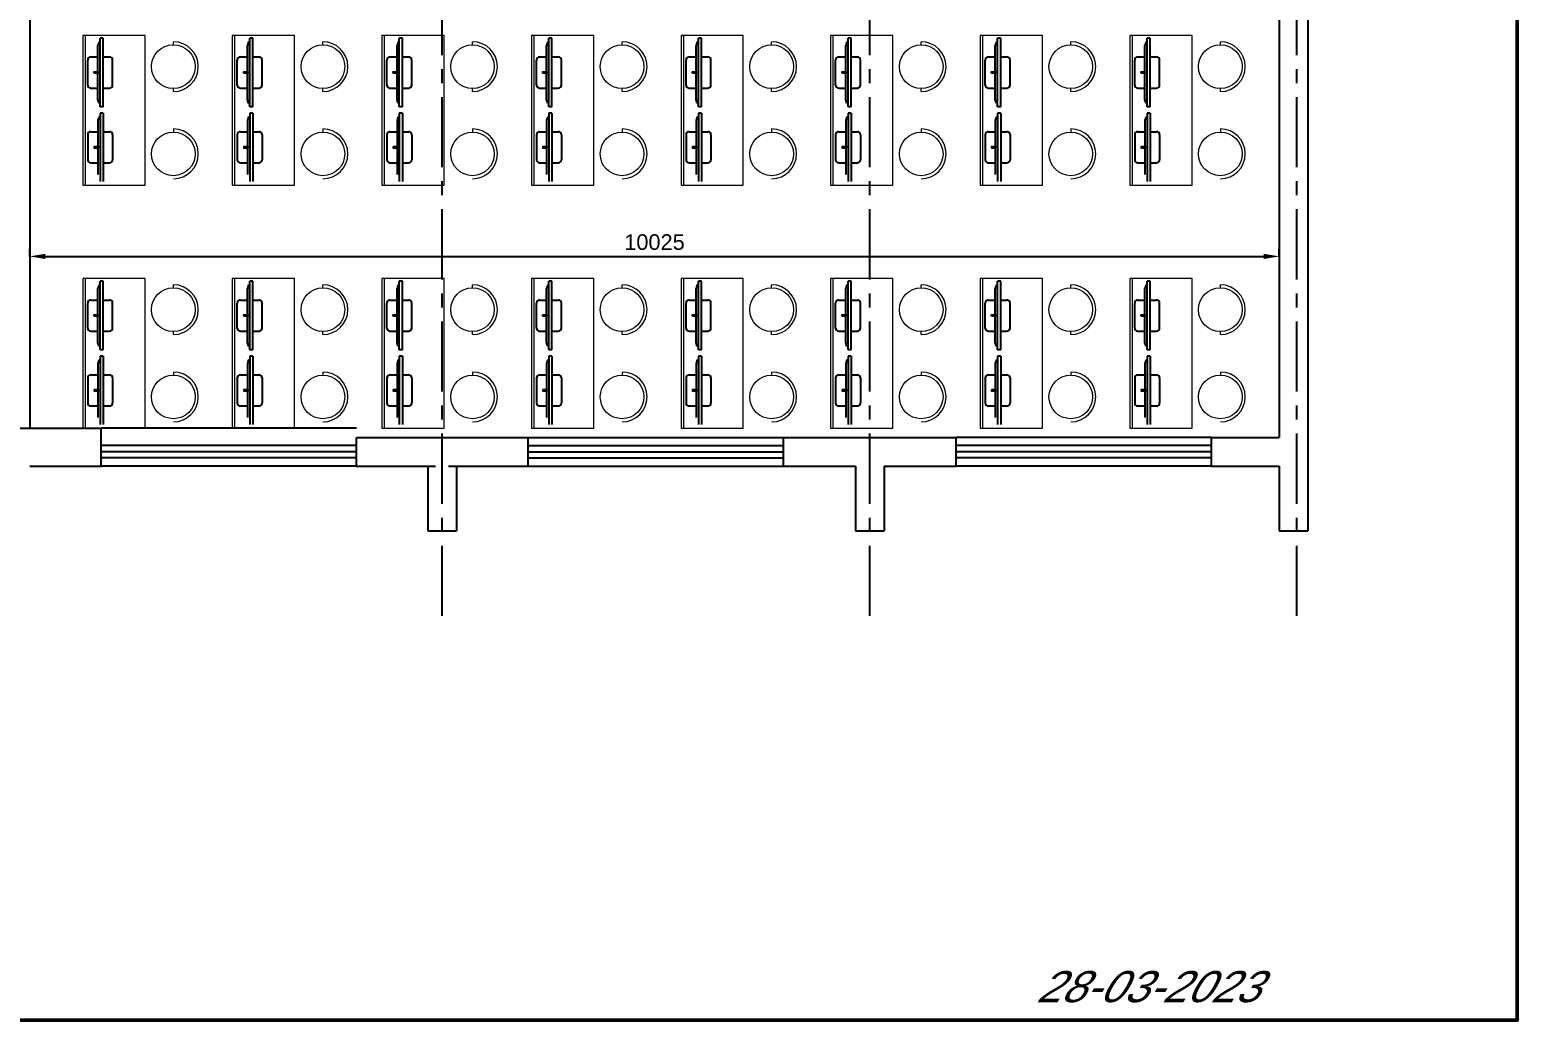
# Model space of a CAD drawing. Extents: x 348043 to 758301, y 133827 to 256568.
# Drawn here: x 443325 to 455259, y 159323 to 167271 of the extents above; entities that cross this region are included whole.
import ezdxf

# ---------------------------------------------------------------- set-up
doc = ezdxf.new("R2010")
doc.units = 0
doc.header["$LTSCALE"] = 900
doc.header["$MEASUREMENT"] = 0
doc.header["$PDMODE"] = 34
doc.linetypes.add('CENTER', pattern=[2, 1.25, -0.25, 0.25, -0.25])
doc.layers.get('DEFPOINTS').update_dxf_attribs({"color": 3, "linetype": 'CONTINUOUS'})
for name, color, linetype in [('2', 7, 'CONTINUOUS'), ('door', 163, 'CONTINUOUS'), ('TEXT', 2, 'CONTINUOUS')]:
    doc.layers.add(name, color=color, linetype=linetype)
doc.styles.add('ROMANS', font='arial.ttf')
doc.dimstyles.new('MSADIM', dxfattribs={"dimscale": 50, "dimtxt": 2.5, "dimasz": 2.5, "dimexe": 1.2, "dimexo": 1, "dimgap": 1, "dimtad": 1, "dimdec": 0, "dimzin": 1, "dimdsep": 46, "dimtxsty": 'ROMANS', "dimcen": 0, "dimclrd": 3, "dimclrt": 6, "dimadec": 0, "dimazin": 0, "dimtfac": 1, "dimtdec": 0, "dimtofl": 0, "dimtmove": 0, "dimatfit": 3, "dimfxl": 1, "dimtvp": 0.1, "dimtolj": 1, "dimtzin": 1, "dimarcsym": 0})

# ---------------------------------------------------------------- blocks, each defined once
blk = doc.blocks.new('*D225')
at = {"layer": 'DEFPOINTS', "color": 0, "lineweight": 50, "ltscale": 1.25}
for p in [(453350, 165452), (443325, 165405), (453350, 165405)]:
    blk.add_point(p, dxfattribs=at)
at = {"layer": 'door', "color": 0, "lineweight": -2, "ltscale": 1.25}
for p, q in [((443325, 165452), (443325, 165512)), ((453350, 165452), (453350, 165512))]:
    blk.add_line(p, q, dxfattribs=at)
at = {"layer": 'door', "color": 3, "lineweight": -2, "ltscale": 1.25}
blk.add_line((443450, 165452), (453225, 165452), dxfattribs=at)
at = {"layer": 'door', "color": 3, "lineweight": 50, "ltscale": 1.25}
for points in [[(443450, 165473), (443450, 165431), (443325, 165452)], [(453225, 165473), (453225, 165431), (453350, 165452)]]:
    blk.add_solid(points, dxfattribs=at)
at = {"layer": 'door', "color": 6, "lineweight": 50, "ltscale": 1.25, "insert": (448337, 165566), "char_height": 125, "attachment_point": 5, "style": 'ROMANS'}
blk.add_mtext('\\A1;10025', dxfattribs=at)

msp = doc.modelspace()

# ---------------------------------------------------------------- linework, layer by layer
at = {"layer": '2', "color": 30, "linetype": 'Continuous'}
for p, q in [((443914.7, 167202.1), (443889.9, 167202.1)), ((443889.9, 166652.1), (443889.9, 167202.1)), ((443914.7, 166652.1), (443914.7, 167202.1)), ((445114.7, 167202.1), (445089.9, 167202.1)), ((445089.9, 166652.1), (445089.9, 167202.1)), ((445114.7, 166652.1), (445114.7, 167202.1)), ((446314.7, 167202.1), (446289.9, 167202.1)), ((446289.9, 166652.1), (446289.9, 167202.1)), ((446314.7, 166652.1), (446314.7, 167202.1)), ((447514.7, 167202.1), (447489.9, 167202.1)), ((447489.9, 166652.1), (447489.9, 167202.1)), ((447514.7, 166652.1), (447514.7, 167202.1)), ((448714.7, 167202.1), (448689.9, 167202.1)), ((448689.9, 166652.1), (448689.9, 167202.1)), ((448714.7, 166652.1), (448714.7, 167202.1)), ((449914.7, 167202.1), (449889.9, 167202.1)), ((449889.9, 166652.1), (449889.9, 167202.1)), ((449914.7, 166652.1), (449914.7, 167202.1)), ((451114.7, 167202.1), (451089.9, 167202.1)), ((451089.9, 166652.1), (451089.9, 167202.1)), ((451114.7, 166652.1), (451114.7, 167202.1)), ((452314.7, 167202.1), (452289.9, 167202.1)), ((452289.9, 166652.1), (452289.9, 167202.1)), ((452314.7, 166652.1), (452314.7, 167202.1)), ((443880.6, 167173), (443871.3, 167143.8)), ((443871.3, 166710.4), (443871.3, 167143.8)), ((443880.6, 167173), (443889.9, 167173)), ((445080.6, 167173), (445071.3, 167143.8)), ((445071.3, 166710.4), (445071.3, 167143.8)), ((445080.6, 167173), (445089.9, 167173)), ((446280.6, 167173), (446271.3, 167143.8)), ((446271.3, 166710.4), (446271.3, 167143.8)), ((446280.6, 167173), (446289.9, 167173)), ((447480.6, 167173), (447471.3, 167143.8)), ((447471.3, 166710.4), (447471.3, 167143.8)), ((447480.6, 167173), (447489.9, 167173)), ((448680.6, 167173), (448671.3, 167143.8)), ((448671.3, 166710.4), (448671.3, 167143.8)), ((448680.6, 167173), (448689.9, 167173)), ((449880.6, 167173), (449871.3, 167143.8)), ((449871.3, 166710.4), (449871.3, 167143.8)), ((449880.6, 167173), (449889.9, 167173)), ((451080.6, 167173), (451071.3, 167143.8)), ((451071.3, 166710.4), (451071.3, 167143.8)), ((451080.6, 167173), (451089.9, 167173)), ((452280.6, 167173), (452271.3, 167143.8)), ((452271.3, 166710.4), (452271.3, 167143.8)), ((452280.6, 167173), (452289.9, 167173)), ((443789.9, 166827.1), (443789.9, 167027.1)), ((443814.9, 167052.1), (443871.3, 167052.1)), ((443914.7, 167052.1), (443964.9, 167052.1)), ((443989.9, 166827.1), (443989.9, 167027.1)), ((444989.9, 166827.1), (444989.9, 167027.1)), ((445014.9, 167052.1), (445071.3, 167052.1)), ((445114.7, 167052.1), (445164.9, 167052.1)), ((445189.9, 166827.1), (445189.9, 167027.1)), ((446189.9, 166827.1), (446189.9, 167027.1)), ((446214.9, 167052.1), (446271.3, 167052.1)), ((446314.7, 167052.1), (446364.9, 167052.1)), ((446389.9, 166827.1), (446389.9, 167027.1)), ((447389.9, 166827.1), (447389.9, 167027.1)), ((447414.9, 167052.1), (447471.3, 167052.1)), ((447514.7, 167052.1), (447564.9, 167052.1)), ((447589.9, 166827.1), (447589.9, 167027.1)), ((448589.9, 166827.1), (448589.9, 167027.1)), ((448614.9, 167052.1), (448671.3, 167052.1)), ((448714.7, 167052.1), (448764.9, 167052.1)), ((448789.9, 166827.1), (448789.9, 167027.1)), ((449789.9, 166827.1), (449789.9, 167027.1)), ((449814.9, 167052.1), (449871.3, 167052.1)), ((449914.7, 167052.1), (449964.9, 167052.1)), ((449989.9, 166827.1), (449989.9, 167027.1)), ((450989.9, 166827.1), (450989.9, 167027.1)), ((451014.9, 167052.1), (451071.3, 167052.1)), ((451114.7, 167052.1), (451164.9, 167052.1)), ((451189.9, 166827.1), (451189.9, 167027.1)), ((452189.9, 166827.1), (452189.9, 167027.1)), ((452214.9, 167052.1), (452271.3, 167052.1)), ((452314.7, 167052.1), (452364.9, 167052.1)), ((452389.9, 166827.1), (452389.9, 167027.1)), ((443889.9, 166927.1), (443836.8, 166927.1)), ((443889.9, 166802.1), (443889.9, 166927.1)), ((445089.9, 166927.1), (445036.8, 166927.1)), ((445089.9, 166802.1), (445089.9, 166927.1)), ((446289.9, 166927.1), (446236.8, 166927.1)), ((446289.9, 166802.1), (446289.9, 166927.1)), ((447489.9, 166927.1), (447436.8, 166927.1)), ((447489.9, 166802.1), (447489.9, 166927.1)), ((448689.9, 166927.1), (448636.8, 166927.1)), ((448689.9, 166802.1), (448689.9, 166927.1)), ((449889.9, 166927.1), (449836.8, 166927.1)), ((449889.9, 166802.1), (449889.9, 166927.1)), ((451089.9, 166927.1), (451036.8, 166927.1)), ((451089.9, 166802.1), (451089.9, 166927.1)), ((452289.9, 166927.1), (452236.8, 166927.1)), ((452289.9, 166802.1), (452289.9, 166927.1)), ((443814.9, 166802.1), (443871.3, 166802.1)), ((443914.7, 166802.1), (443964.9, 166802.1)), ((445014.9, 166802.1), (445071.3, 166802.1)), ((445114.7, 166802.1), (445164.9, 166802.1)), ((446214.9, 166802.1), (446271.3, 166802.1)), ((446314.7, 166802.1), (446364.9, 166802.1)), ((447414.9, 166802.1), (447471.3, 166802.1)), ((447514.7, 166802.1), (447564.9, 166802.1)), ((448614.9, 166802.1), (448671.3, 166802.1)), ((448714.7, 166802.1), (448764.9, 166802.1)), ((449814.9, 166802.1), (449871.3, 166802.1)), ((449914.7, 166802.1), (449964.9, 166802.1)), ((451014.9, 166802.1), (451071.3, 166802.1)), ((451114.7, 166802.1), (451164.9, 166802.1)), ((452214.9, 166802.1), (452271.3, 166802.1)), ((452314.7, 166802.1), (452364.9, 166802.1)), ((443880.6, 166681.3), (443871.3, 166710.4)), ((443880.6, 166681.3), (443889.9, 166681.3)), ((443914.7, 166652.1), (443889.9, 166652.1)), ((443914.7, 166602.1), (443889.9, 166602.1)), ((443889.9, 166602.1), (443889.9, 166052.1)), ((443914.7, 166602.1), (443914.7, 166052.1)), ((445080.6, 166681.3), (445071.3, 166710.4)), ((445080.6, 166681.3), (445089.9, 166681.3)), ((445114.7, 166652.1), (445089.9, 166652.1)), ((445114.7, 166602.1), (445089.9, 166602.1)), ((445089.9, 166602.1), (445089.9, 166052.1)), ((445114.7, 166602.1), (445114.7, 166052.1)), ((446280.6, 166681.3), (446271.3, 166710.4)), ((446280.6, 166681.3), (446289.9, 166681.3)), ((446314.7, 166652.1), (446289.9, 166652.1)), ((446314.7, 166602.1), (446289.9, 166602.1)), ((446289.9, 166602.1), (446289.9, 166052.1)), ((446314.7, 166602.1), (446314.7, 166052.1)), ((447480.6, 166681.3), (447471.3, 166710.4)), ((447480.6, 166681.3), (447489.9, 166681.3)), ((447514.7, 166652.1), (447489.9, 166652.1)), ((447514.7, 166602.1), (447489.9, 166602.1)), ((447489.9, 166602.1), (447489.9, 166052.1)), ((447514.7, 166602.1), (447514.7, 166052.1)), ((448680.6, 166681.3), (448671.3, 166710.4)), ((448680.6, 166681.3), (448689.9, 166681.3)), ((448714.7, 166652.1), (448689.9, 166652.1)), ((448714.7, 166602.1), (448689.9, 166602.1)), ((448689.9, 166602.1), (448689.9, 166052.1)), ((448714.7, 166602.1), (448714.7, 166052.1)), ((449880.6, 166681.3), (449871.3, 166710.4)), ((449880.6, 166681.3), (449889.9, 166681.3)), ((449914.7, 166652.1), (449889.9, 166652.1)), ((449914.7, 166602.1), (449889.9, 166602.1)), ((449889.9, 166602.1), (449889.9, 166052.1)), ((449914.7, 166602.1), (449914.7, 166052.1)), ((451080.6, 166681.3), (451071.3, 166710.4)), ((451080.6, 166681.3), (451089.9, 166681.3)), ((451114.7, 166652.1), (451089.9, 166652.1)), ((451114.7, 166602.1), (451089.9, 166602.1)), ((451089.9, 166602.1), (451089.9, 166052.1)), ((451114.7, 166602.1), (451114.7, 166052.1)), ((452280.6, 166681.3), (452271.3, 166710.4)), ((452280.6, 166681.3), (452289.9, 166681.3)), ((452314.7, 166652.1), (452289.9, 166652.1)), ((452314.7, 166602.1), (452289.9, 166602.1)), ((452289.9, 166602.1), (452289.9, 166052.1)), ((452314.7, 166602.1), (452314.7, 166052.1)), ((443880.6, 166573), (443871.3, 166543.8)), ((443871.3, 166543.8), (443871.3, 166110.4)), ((443880.6, 166573), (443889.9, 166573)), ((445080.6, 166573), (445071.3, 166543.8)), ((445071.3, 166543.8), (445071.3, 166110.4)), ((445080.6, 166573), (445089.9, 166573)), ((446280.6, 166573), (446271.3, 166543.8)), ((446271.3, 166543.8), (446271.3, 166110.4)), ((446280.6, 166573), (446289.9, 166573)), ((447480.6, 166573), (447471.3, 166543.8)), ((447471.3, 166543.8), (447471.3, 166110.4)), ((447480.6, 166573), (447489.9, 166573)), ((448680.6, 166573), (448671.3, 166543.8)), ((448671.3, 166543.8), (448671.3, 166110.4)), ((448680.6, 166573), (448689.9, 166573)), ((449880.6, 166573), (449871.3, 166543.8)), ((449871.3, 166543.8), (449871.3, 166110.4)), ((449880.6, 166573), (449889.9, 166573)), ((451080.6, 166573), (451071.3, 166543.8)), ((451071.3, 166543.8), (451071.3, 166110.4)), ((451080.6, 166573), (451089.9, 166573)), ((452280.6, 166573), (452271.3, 166543.8)), ((452271.3, 166543.8), (452271.3, 166110.4)), ((452280.6, 166573), (452289.9, 166573)), ((443789.9, 166427.1), (443789.9, 166227.1)), ((443814.9, 166452.1), (443871.3, 166452.1)), ((443889.9, 166452.1), (443889.9, 166327.1)), ((443914.7, 166452.1), (443964.9, 166452.1)), ((443989.9, 166427.1), (443989.9, 166227.1)), ((444989.9, 166427.1), (444989.9, 166227.1)), ((445014.9, 166452.1), (445071.3, 166452.1)), ((445089.9, 166452.1), (445089.9, 166327.1)), ((445114.7, 166452.1), (445164.9, 166452.1)), ((445189.9, 166427.1), (445189.9, 166227.1)), ((446189.9, 166427.1), (446189.9, 166227.1)), ((446214.9, 166452.1), (446271.3, 166452.1)), ((446289.9, 166452.1), (446289.9, 166327.1)), ((446314.7, 166452.1), (446364.9, 166452.1)), ((446389.9, 166427.1), (446389.9, 166227.1)), ((447389.9, 166427.1), (447389.9, 166227.1)), ((447414.9, 166452.1), (447471.3, 166452.1)), ((447489.9, 166452.1), (447489.9, 166327.1)), ((447514.7, 166452.1), (447564.9, 166452.1)), ((447589.9, 166427.1), (447589.9, 166227.1)), ((448589.9, 166427.1), (448589.9, 166227.1)), ((448614.9, 166452.1), (448671.3, 166452.1)), ((448689.9, 166452.1), (448689.9, 166327.1)), ((448714.7, 166452.1), (448764.9, 166452.1)), ((448789.9, 166427.1), (448789.9, 166227.1)), ((449789.9, 166427.1), (449789.9, 166227.1)), ((449814.9, 166452.1), (449871.3, 166452.1)), ((449889.9, 166452.1), (449889.9, 166327.1)), ((449914.7, 166452.1), (449964.9, 166452.1)), ((449989.9, 166427.1), (449989.9, 166227.1)), ((450989.9, 166427.1), (450989.9, 166227.1)), ((451014.9, 166452.1), (451071.3, 166452.1)), ((451089.9, 166452.1), (451089.9, 166327.1)), ((451114.7, 166452.1), (451164.9, 166452.1)), ((451189.9, 166427.1), (451189.9, 166227.1)), ((452189.9, 166427.1), (452189.9, 166227.1)), ((452214.9, 166452.1), (452271.3, 166452.1)), ((452289.9, 166452.1), (452289.9, 166327.1)), ((452314.7, 166452.1), (452364.9, 166452.1)), ((452389.9, 166427.1), (452389.9, 166227.1)), ((443889.9, 166327.1), (443836.8, 166327.1)), ((445089.9, 166327.1), (445036.8, 166327.1)), ((446289.9, 166327.1), (446236.8, 166327.1)), ((447489.9, 166327.1), (447436.8, 166327.1)), ((448689.9, 166327.1), (448636.8, 166327.1)), ((449889.9, 166327.1), (449836.8, 166327.1)), ((451089.9, 166327.1), (451036.8, 166327.1)), ((452289.9, 166327.1), (452236.8, 166327.1)), ((443814.9, 166202.1), (443871.3, 166202.1)), ((443914.7, 166202.1), (443964.9, 166202.1)), ((445014.9, 166202.1), (445071.3, 166202.1)), ((445114.7, 166202.1), (445164.9, 166202.1)), ((446214.9, 166202.1), (446271.3, 166202.1)), ((446314.7, 166202.1), (446364.9, 166202.1)), ((447414.9, 166202.1), (447471.3, 166202.1)), ((447514.7, 166202.1), (447564.9, 166202.1)), ((448614.9, 166202.1), (448671.3, 166202.1)), ((448714.7, 166202.1), (448764.9, 166202.1)), ((449814.9, 166202.1), (449871.3, 166202.1)), ((449914.7, 166202.1), (449964.9, 166202.1)), ((451014.9, 166202.1), (451071.3, 166202.1)), ((451114.7, 166202.1), (451164.9, 166202.1)), ((452214.9, 166202.1), (452271.3, 166202.1)), ((452314.7, 166202.1), (452364.9, 166202.1)), ((443880.6, 165223), (443871.3, 165193.8)), ((443871.3, 164760.4), (443871.3, 165193.8)), ((443880.6, 165223), (443889.9, 165223)), ((443914.7, 165252.1), (443889.9, 165252.1)), ((443889.9, 164702.1), (443889.9, 165252.1)), ((443914.7, 164702.1), (443914.7, 165252.1)), ((445080.6, 165223), (445071.3, 165193.8)), ((445071.3, 164760.4), (445071.3, 165193.8)), ((445080.6, 165223), (445089.9, 165223)), ((445114.7, 165252.1), (445089.9, 165252.1)), ((445089.9, 164702.1), (445089.9, 165252.1)), ((445114.7, 164702.1), (445114.7, 165252.1)), ((446280.6, 165223), (446271.3, 165193.8)), ((446271.3, 164760.4), (446271.3, 165193.8)), ((446280.6, 165223), (446289.9, 165223)), ((446314.7, 165252.1), (446289.9, 165252.1)), ((446289.9, 164702.1), (446289.9, 165252.1)), ((446314.7, 164702.1), (446314.7, 165252.1)), ((447480.6, 165223), (447471.3, 165193.8)), ((447471.3, 164760.4), (447471.3, 165193.8)), ((447480.6, 165223), (447489.9, 165223)), ((447514.7, 165252.1), (447489.9, 165252.1)), ((447489.9, 164702.1), (447489.9, 165252.1)), ((447514.7, 164702.1), (447514.7, 165252.1)), ((448680.6, 165223), (448671.3, 165193.8)), ((448671.3, 164760.4), (448671.3, 165193.8)), ((448680.6, 165223), (448689.9, 165223)), ((448714.7, 165252.1), (448689.9, 165252.1)), ((448689.9, 164702.1), (448689.9, 165252.1)), ((448714.7, 164702.1), (448714.7, 165252.1)), ((449880.6, 165223), (449871.3, 165193.8)), ((449871.3, 164760.4), (449871.3, 165193.8)), ((449880.6, 165223), (449889.9, 165223)), ((449914.7, 165252.1), (449889.9, 165252.1)), ((449889.9, 164702.1), (449889.9, 165252.1)), ((449914.7, 164702.1), (449914.7, 165252.1)), ((451080.6, 165223), (451071.3, 165193.8)), ((451071.3, 164760.4), (451071.3, 165193.8)), ((451080.6, 165223), (451089.9, 165223)), ((451114.7, 165252.1), (451089.9, 165252.1)), ((451089.9, 164702.1), (451089.9, 165252.1)), ((451114.7, 164702.1), (451114.7, 165252.1)), ((452280.6, 165223), (452271.3, 165193.8)), ((452271.3, 164760.4), (452271.3, 165193.8)), ((452280.6, 165223), (452289.9, 165223)), ((452314.7, 165252.1), (452289.9, 165252.1)), ((452289.9, 164702.1), (452289.9, 165252.1)), ((452314.7, 164702.1), (452314.7, 165252.1)), ((443789.9, 164877.1), (443789.9, 165077.1)), ((443814.9, 165102.1), (443871.3, 165102.1)), ((443914.7, 165102.1), (443964.9, 165102.1)), ((443989.9, 164877.1), (443989.9, 165077.1)), ((444989.9, 164877.1), (444989.9, 165077.1)), ((445014.9, 165102.1), (445071.3, 165102.1)), ((445114.7, 165102.1), (445164.9, 165102.1)), ((445189.9, 164877.1), (445189.9, 165077.1)), ((446189.9, 164877.1), (446189.9, 165077.1)), ((446214.9, 165102.1), (446271.3, 165102.1)), ((446314.7, 165102.1), (446364.9, 165102.1)), ((446389.9, 164877.1), (446389.9, 165077.1)), ((447389.9, 164877.1), (447389.9, 165077.1)), ((447414.9, 165102.1), (447471.3, 165102.1)), ((447514.7, 165102.1), (447564.9, 165102.1)), ((447589.9, 164877.1), (447589.9, 165077.1)), ((448589.9, 164877.1), (448589.9, 165077.1)), ((448614.9, 165102.1), (448671.3, 165102.1)), ((448714.7, 165102.1), (448764.9, 165102.1)), ((448789.9, 164877.1), (448789.9, 165077.1)), ((449789.9, 164877.1), (449789.9, 165077.1)), ((449814.9, 165102.1), (449871.3, 165102.1)), ((449914.7, 165102.1), (449964.9, 165102.1)), ((449989.9, 164877.1), (449989.9, 165077.1)), ((450989.9, 164877.1), (450989.9, 165077.1)), ((451014.9, 165102.1), (451071.3, 165102.1)), ((451114.7, 165102.1), (451164.9, 165102.1)), ((451189.9, 164877.1), (451189.9, 165077.1)), ((452189.9, 164877.1), (452189.9, 165077.1)), ((452214.9, 165102.1), (452271.3, 165102.1)), ((452314.7, 165102.1), (452364.9, 165102.1)), ((452389.9, 164877.1), (452389.9, 165077.1)), ((443889.9, 164977.1), (443836.8, 164977.1)), ((443889.9, 164852.1), (443889.9, 164977.1)), ((445089.9, 164977.1), (445036.8, 164977.1)), ((445089.9, 164852.1), (445089.9, 164977.1)), ((446289.9, 164977.1), (446236.8, 164977.1)), ((446289.9, 164852.1), (446289.9, 164977.1)), ((447489.9, 164977.1), (447436.8, 164977.1)), ((447489.9, 164852.1), (447489.9, 164977.1)), ((448689.9, 164977.1), (448636.8, 164977.1)), ((448689.9, 164852.1), (448689.9, 164977.1)), ((449889.9, 164977.1), (449836.8, 164977.1)), ((449889.9, 164852.1), (449889.9, 164977.1)), ((451089.9, 164977.1), (451036.8, 164977.1)), ((451089.9, 164852.1), (451089.9, 164977.1)), ((452289.9, 164977.1), (452236.8, 164977.1)), ((452289.9, 164852.1), (452289.9, 164977.1)), ((443814.9, 164852.1), (443871.3, 164852.1)), ((443914.7, 164852.1), (443964.9, 164852.1)), ((445014.9, 164852.1), (445071.3, 164852.1)), ((445114.7, 164852.1), (445164.9, 164852.1)), ((446214.9, 164852.1), (446271.3, 164852.1)), ((446314.7, 164852.1), (446364.9, 164852.1)), ((447414.9, 164852.1), (447471.3, 164852.1)), ((447514.7, 164852.1), (447564.9, 164852.1)), ((448614.9, 164852.1), (448671.3, 164852.1)), ((448714.7, 164852.1), (448764.9, 164852.1)), ((449814.9, 164852.1), (449871.3, 164852.1)), ((449914.7, 164852.1), (449964.9, 164852.1)), ((451014.9, 164852.1), (451071.3, 164852.1)), ((451114.7, 164852.1), (451164.9, 164852.1)), ((452214.9, 164852.1), (452271.3, 164852.1)), ((452314.7, 164852.1), (452364.9, 164852.1)), ((443880.6, 164731.3), (443871.3, 164760.4)), ((443880.6, 164731.3), (443889.9, 164731.3)), ((443914.7, 164702.1), (443889.9, 164702.1)), ((445080.6, 164731.3), (445071.3, 164760.4)), ((445080.6, 164731.3), (445089.9, 164731.3)), ((445114.7, 164702.1), (445089.9, 164702.1)), ((446280.6, 164731.3), (446271.3, 164760.4)), ((446280.6, 164731.3), (446289.9, 164731.3)), ((446314.7, 164702.1), (446289.9, 164702.1)), ((447480.6, 164731.3), (447471.3, 164760.4)), ((447480.6, 164731.3), (447489.9, 164731.3)), ((447514.7, 164702.1), (447489.9, 164702.1)), ((448680.6, 164731.3), (448671.3, 164760.4)), ((448680.6, 164731.3), (448689.9, 164731.3)), ((448714.7, 164702.1), (448689.9, 164702.1)), ((449880.6, 164731.3), (449871.3, 164760.4)), ((449880.6, 164731.3), (449889.9, 164731.3)), ((449914.7, 164702.1), (449889.9, 164702.1)), ((451080.6, 164731.3), (451071.3, 164760.4)), ((451080.6, 164731.3), (451089.9, 164731.3)), ((451114.7, 164702.1), (451089.9, 164702.1)), ((452280.6, 164731.3), (452271.3, 164760.4)), ((452280.6, 164731.3), (452289.9, 164731.3)), ((452314.7, 164702.1), (452289.9, 164702.1)), ((443880.6, 164623), (443871.3, 164593.8)), ((443871.3, 164593.8), (443871.3, 164160.4)), ((443880.6, 164623), (443889.9, 164623)), ((443914.7, 164652.1), (443889.9, 164652.1)), ((443889.9, 164652.1), (443889.9, 164102.1)), ((443914.7, 164652.1), (443914.7, 164102.1)), ((445080.6, 164623), (445071.3, 164593.8)), ((445071.3, 164593.8), (445071.3, 164160.4)), ((445080.6, 164623), (445089.9, 164623)), ((445114.7, 164652.1), (445089.9, 164652.1)), ((445089.9, 164652.1), (445089.9, 164102.1)), ((445114.7, 164652.1), (445114.7, 164102.1)), ((446280.6, 164623), (446271.3, 164593.8)), ((446271.3, 164593.8), (446271.3, 164160.4)), ((446280.6, 164623), (446289.9, 164623)), ((446314.7, 164652.1), (446289.9, 164652.1)), ((446289.9, 164652.1), (446289.9, 164102.1)), ((446314.7, 164652.1), (446314.7, 164102.1)), ((447480.6, 164623), (447471.3, 164593.8)), ((447471.3, 164593.8), (447471.3, 164160.4)), ((447480.6, 164623), (447489.9, 164623)), ((447514.7, 164652.1), (447489.9, 164652.1)), ((447489.9, 164652.1), (447489.9, 164102.1)), ((447514.7, 164652.1), (447514.7, 164102.1)), ((448680.6, 164623), (448671.3, 164593.8)), ((448671.3, 164593.8), (448671.3, 164160.4)), ((448680.6, 164623), (448689.9, 164623)), ((448714.7, 164652.1), (448689.9, 164652.1)), ((448689.9, 164652.1), (448689.9, 164102.1)), ((448714.7, 164652.1), (448714.7, 164102.1)), ((449880.6, 164623), (449871.3, 164593.8)), ((449871.3, 164593.8), (449871.3, 164160.4)), ((449880.6, 164623), (449889.9, 164623)), ((449914.7, 164652.1), (449889.9, 164652.1)), ((449889.9, 164652.1), (449889.9, 164102.1)), ((449914.7, 164652.1), (449914.7, 164102.1)), ((451080.6, 164623), (451071.3, 164593.8)), ((451071.3, 164593.8), (451071.3, 164160.4)), ((451080.6, 164623), (451089.9, 164623)), ((451114.7, 164652.1), (451089.9, 164652.1)), ((451089.9, 164652.1), (451089.9, 164102.1)), ((451114.7, 164652.1), (451114.7, 164102.1)), ((452280.6, 164623), (452271.3, 164593.8)), ((452271.3, 164593.8), (452271.3, 164160.4)), ((452280.6, 164623), (452289.9, 164623)), ((452314.7, 164652.1), (452289.9, 164652.1)), ((452289.9, 164652.1), (452289.9, 164102.1)), ((452314.7, 164652.1), (452314.7, 164102.1)), ((443789.9, 164477.1), (443789.9, 164277.1)), ((443814.9, 164502.1), (443871.3, 164502.1)), ((443889.9, 164502.1), (443889.9, 164377.1)), ((443914.7, 164502.1), (443964.9, 164502.1)), ((443989.9, 164477.1), (443989.9, 164277.1)), ((444989.9, 164477.1), (444989.9, 164277.1)), ((445014.9, 164502.1), (445071.3, 164502.1)), ((445089.9, 164502.1), (445089.9, 164377.1)), ((445114.7, 164502.1), (445164.9, 164502.1)), ((445189.9, 164477.1), (445189.9, 164277.1)), ((446189.9, 164477.1), (446189.9, 164277.1)), ((446214.9, 164502.1), (446271.3, 164502.1)), ((446289.9, 164502.1), (446289.9, 164377.1)), ((446314.7, 164502.1), (446364.9, 164502.1)), ((446389.9, 164477.1), (446389.9, 164277.1)), ((447389.9, 164477.1), (447389.9, 164277.1)), ((447414.9, 164502.1), (447471.3, 164502.1)), ((447489.9, 164502.1), (447489.9, 164377.1)), ((447514.7, 164502.1), (447564.9, 164502.1)), ((447589.9, 164477.1), (447589.9, 164277.1)), ((448589.9, 164477.1), (448589.9, 164277.1)), ((448614.9, 164502.1), (448671.3, 164502.1)), ((448689.9, 164502.1), (448689.9, 164377.1)), ((448714.7, 164502.1), (448764.9, 164502.1)), ((448789.9, 164477.1), (448789.9, 164277.1)), ((449789.9, 164477.1), (449789.9, 164277.1)), ((449814.9, 164502.1), (449871.3, 164502.1)), ((449889.9, 164502.1), (449889.9, 164377.1)), ((449914.7, 164502.1), (449964.9, 164502.1)), ((449989.9, 164477.1), (449989.9, 164277.1)), ((450989.9, 164477.1), (450989.9, 164277.1)), ((451014.9, 164502.1), (451071.3, 164502.1)), ((451089.9, 164502.1), (451089.9, 164377.1)), ((451114.7, 164502.1), (451164.9, 164502.1)), ((451189.9, 164477.1), (451189.9, 164277.1)), ((452189.9, 164477.1), (452189.9, 164277.1)), ((452214.9, 164502.1), (452271.3, 164502.1)), ((452289.9, 164502.1), (452289.9, 164377.1)), ((452314.7, 164502.1), (452364.9, 164502.1)), ((452389.9, 164477.1), (452389.9, 164277.1)), ((443889.9, 164377.1), (443836.8, 164377.1)), ((445089.9, 164377.1), (445036.8, 164377.1)), ((446289.9, 164377.1), (446236.8, 164377.1)), ((447489.9, 164377.1), (447436.8, 164377.1)), ((448689.9, 164377.1), (448636.8, 164377.1)), ((449889.9, 164377.1), (449836.8, 164377.1)), ((451089.9, 164377.1), (451036.8, 164377.1)), ((452289.9, 164377.1), (452236.8, 164377.1)), ((443814.9, 164252.1), (443871.3, 164252.1)), ((443914.7, 164252.1), (443964.9, 164252.1)), ((445014.9, 164252.1), (445071.3, 164252.1)), ((445114.7, 164252.1), (445164.9, 164252.1)), ((446214.9, 164252.1), (446271.3, 164252.1)), ((446314.7, 164252.1), (446364.9, 164252.1)), ((447414.9, 164252.1), (447471.3, 164252.1)), ((447514.7, 164252.1), (447564.9, 164252.1)), ((448614.9, 164252.1), (448671.3, 164252.1)), ((448714.7, 164252.1), (448764.9, 164252.1)), ((449814.9, 164252.1), (449871.3, 164252.1)), ((449914.7, 164252.1), (449964.9, 164252.1)), ((451014.9, 164252.1), (451071.3, 164252.1)), ((451114.7, 164252.1), (451164.9, 164252.1)), ((452214.9, 164252.1), (452271.3, 164252.1)), ((452314.7, 164252.1), (452364.9, 164252.1))]:
    msp.add_line(p, q, dxfattribs=at)
for points in [[(443841.7, 166922.1), (443841.7, 166932.1), (443871.3, 166932.1), (443871.3, 166922.1)], [(445041.7, 166922.1), (445041.7, 166932.1), (445071.3, 166932.1), (445071.3, 166922.1)], [(446241.7, 166922.1), (446241.7, 166932.1), (446271.3, 166932.1), (446271.3, 166922.1)], [(447441.7, 166922.1), (447441.7, 166932.1), (447471.3, 166932.1), (447471.3, 166922.1)], [(448641.7, 166922.1), (448641.7, 166932.1), (448671.3, 166932.1), (448671.3, 166922.1)], [(449841.7, 166922.1), (449841.7, 166932.1), (449871.3, 166932.1), (449871.3, 166922.1)], [(451041.7, 166922.1), (451041.7, 166932.1), (451071.3, 166932.1), (451071.3, 166922.1)], [(452241.7, 166922.1), (452241.7, 166932.1), (452271.3, 166932.1), (452271.3, 166922.1)], [(443841.7, 166332.2), (443841.7, 166322.2), (443871.3, 166322.2), (443871.3, 166332.2)], [(445041.7, 166332.2), (445041.7, 166322.2), (445071.3, 166322.2), (445071.3, 166332.2)], [(446241.7, 166332.2), (446241.7, 166322.2), (446271.3, 166322.2), (446271.3, 166332.2)], [(447441.7, 166332.2), (447441.7, 166322.2), (447471.3, 166322.2), (447471.3, 166332.2)], [(448641.7, 166332.2), (448641.7, 166322.2), (448671.3, 166322.2), (448671.3, 166332.2)], [(449841.7, 166332.2), (449841.7, 166322.2), (449871.3, 166322.2), (449871.3, 166332.2)], [(451041.7, 166332.2), (451041.7, 166322.2), (451071.3, 166322.2), (451071.3, 166332.2)], [(452241.7, 166332.2), (452241.7, 166322.2), (452271.3, 166322.2), (452271.3, 166332.2)], [(443841.7, 164972.1), (443841.7, 164982.1), (443871.3, 164982.1), (443871.3, 164972.1)], [(445041.7, 164972.1), (445041.7, 164982.1), (445071.3, 164982.1), (445071.3, 164972.1)], [(446241.7, 164972.1), (446241.7, 164982.1), (446271.3, 164982.1), (446271.3, 164972.1)], [(447441.7, 164972.1), (447441.7, 164982.1), (447471.3, 164982.1), (447471.3, 164972.1)], [(448641.7, 164972.1), (448641.7, 164982.1), (448671.3, 164982.1), (448671.3, 164972.1)], [(449841.7, 164972.1), (449841.7, 164982.1), (449871.3, 164982.1), (449871.3, 164972.1)], [(451041.7, 164972.1), (451041.7, 164982.1), (451071.3, 164982.1), (451071.3, 164972.1)], [(452241.7, 164972.1), (452241.7, 164982.1), (452271.3, 164982.1), (452271.3, 164972.1)], [(443841.7, 164382.2), (443841.7, 164372.2), (443871.3, 164372.2), (443871.3, 164382.2)], [(445041.7, 164382.2), (445041.7, 164372.2), (445071.3, 164372.2), (445071.3, 164382.2)], [(446241.7, 164382.2), (446241.7, 164372.2), (446271.3, 164372.2), (446271.3, 164382.2)], [(447441.7, 164382.2), (447441.7, 164372.2), (447471.3, 164372.2), (447471.3, 164382.2)], [(448641.7, 164382.2), (448641.7, 164372.2), (448671.3, 164372.2), (448671.3, 164382.2)], [(449841.7, 164382.2), (449841.7, 164372.2), (449871.3, 164372.2), (449871.3, 164382.2)], [(451041.7, 164382.2), (451041.7, 164372.2), (451071.3, 164372.2), (451071.3, 164382.2)], [(452241.7, 164382.2), (452241.7, 164372.2), (452271.3, 164372.2), (452271.3, 164382.2)]]:
    msp.add_lwpolyline(points, close=True, dxfattribs=at)
for centre, start, end in [((443814.9, 167027.1), 90, 180), ((443964.9, 167027.1), 0, 90), ((445014.9, 167027.1), 90, 180), ((445164.9, 167027.1), 0, 90), ((446214.9, 167027.1), 90, 180), ((446364.9, 167027.1), 0, 90), ((447414.9, 167027.1), 90, 180), ((447564.9, 167027.1), 0, 90), ((448614.9, 167027.1), 90, 180), ((448764.9, 167027.1), 0, 90), ((449814.9, 167027.1), 90, 180), ((449964.9, 167027.1), 0, 90), ((451014.9, 167027.1), 90, 180), ((451164.9, 167027.1), 0, 90), ((452214.9, 167027.1), 90, 180), ((452364.9, 167027.1), 0, 90), ((443814.9, 166827.1), 180, 270), ((443964.9, 166827.1), 270, 0), ((445014.9, 166827.1), 180, 270), ((445164.9, 166827.1), 270, 0), ((446214.9, 166827.1), 180, 270), ((446364.9, 166827.1), 270, 0), ((447414.9, 166827.1), 180, 270), ((447564.9, 166827.1), 270, 0), ((448614.9, 166827.1), 180, 270), ((448764.9, 166827.1), 270, 0), ((449814.9, 166827.1), 180, 270), ((449964.9, 166827.1), 270, 0), ((451014.9, 166827.1), 180, 270), ((451164.9, 166827.1), 270, 0), ((452214.9, 166827.1), 180, 270), ((452364.9, 166827.1), 270, 0), ((443814.9, 166427.1), 90, 180), ((443964.9, 166427.1), 360, 90), ((445014.9, 166427.1), 90, 180), ((445164.9, 166427.1), 360, 90), ((446214.9, 166427.1), 90, 180), ((446364.9, 166427.1), 360, 90), ((447414.9, 166427.1), 90, 180), ((447564.9, 166427.1), 360, 90), ((448614.9, 166427.1), 90, 180), ((448764.9, 166427.1), 360, 90), ((449814.9, 166427.1), 90, 180), ((449964.9, 166427.1), 360, 90), ((451014.9, 166427.1), 90, 180), ((451164.9, 166427.1), 360, 90), ((452214.9, 166427.1), 90, 180), ((452364.9, 166427.1), 360, 90), ((443814.9, 166227.1), 180, 270), ((443964.9, 166227.1), 270, 360), ((445014.9, 166227.1), 180, 270), ((445164.9, 166227.1), 270, 360), ((446214.9, 166227.1), 180, 270), ((446364.9, 166227.1), 270, 360), ((447414.9, 166227.1), 180, 270), ((447564.9, 166227.1), 270, 360), ((448614.9, 166227.1), 180, 270), ((448764.9, 166227.1), 270, 360), ((449814.9, 166227.1), 180, 270), ((449964.9, 166227.1), 270, 360), ((451014.9, 166227.1), 180, 270), ((451164.9, 166227.1), 270, 360), ((452214.9, 166227.1), 180, 270), ((452364.9, 166227.1), 270, 360), ((443814.9, 165077.1), 90, 180), ((443964.9, 165077.1), 0, 90), ((445014.9, 165077.1), 90, 180), ((445164.9, 165077.1), 0, 90), ((446214.9, 165077.1), 90, 180), ((446364.9, 165077.1), 0, 90), ((447414.9, 165077.1), 90, 180), ((447564.9, 165077.1), 0, 90), ((448614.9, 165077.1), 90, 180), ((448764.9, 165077.1), 0, 90), ((449814.9, 165077.1), 90, 180), ((449964.9, 165077.1), 0, 90), ((451014.9, 165077.1), 90, 180), ((451164.9, 165077.1), 0, 90), ((452214.9, 165077.1), 90, 180), ((452364.9, 165077.1), 0, 90), ((443814.9, 164877.1), 180, 270), ((443964.9, 164877.1), 270, 0), ((445014.9, 164877.1), 180, 270), ((445164.9, 164877.1), 270, 0), ((446214.9, 164877.1), 180, 270), ((446364.9, 164877.1), 270, 0), ((447414.9, 164877.1), 180, 270), ((447564.9, 164877.1), 270, 0), ((448614.9, 164877.1), 180, 270), ((448764.9, 164877.1), 270, 0), ((449814.9, 164877.1), 180, 270), ((449964.9, 164877.1), 270, 0), ((451014.9, 164877.1), 180, 270), ((451164.9, 164877.1), 270, 0), ((452214.9, 164877.1), 180, 270), ((452364.9, 164877.1), 270, 0), ((443814.9, 164477.1), 90, 180), ((443964.9, 164477.1), 360, 90), ((445014.9, 164477.1), 90, 180), ((445164.9, 164477.1), 360, 90), ((446214.9, 164477.1), 90, 180), ((446364.9, 164477.1), 360, 90), ((447414.9, 164477.1), 90, 180), ((447564.9, 164477.1), 360, 90), ((448614.9, 164477.1), 90, 180), ((448764.9, 164477.1), 360, 90), ((449814.9, 164477.1), 90, 180), ((449964.9, 164477.1), 360, 90), ((451014.9, 164477.1), 90, 180), ((451164.9, 164477.1), 360, 90), ((452214.9, 164477.1), 90, 180), ((452364.9, 164477.1), 360, 90), ((443814.9, 164277.1), 180, 270), ((443964.9, 164277.1), 270, 360), ((445014.9, 164277.1), 180, 270), ((445164.9, 164277.1), 270, 360), ((446214.9, 164277.1), 180, 270), ((446364.9, 164277.1), 270, 360), ((447414.9, 164277.1), 180, 270), ((447564.9, 164277.1), 270, 360), ((448614.9, 164277.1), 180, 270), ((448764.9, 164277.1), 270, 360), ((449814.9, 164277.1), 180, 270), ((449964.9, 164277.1), 270, 360), ((451014.9, 164277.1), 180, 270), ((451164.9, 164277.1), 270, 360), ((452214.9, 164277.1), 180, 270), ((452364.9, 164277.1), 270, 360)]:
    msp.add_arc(centre, 25, start, end, dxfattribs=at)
at = {"layer": 'door', "linetype": 'CENTER', "ltscale": 0.5}
for p, q in [((446634.8, 162567.2), (446634.8, 174727.4)), ((450064.8, 162567.2), (450064.8, 174727.4)), ((453489.8, 162567.2), (453489.8, 174727.4))]:
    msp.add_line(p, q, dxfattribs=at)
at = {"layer": 'door', "color": 3, "ltscale": 1.25}
for p, q in [((453349.8, 173779.4), (453349.8, 163999.4)), ((453579.8, 173779.4), (453579.8, 163769.4)), ((443324.8, 171564.4), (443324.8, 164074.4)), ((442522.3, 164074.4), (443897.3, 164074.4)), ((443897.3, 163769.4), (443897.3, 164074.4)), ((445947.3, 163999.4), (447322.3, 163999.4)), ((445947.3, 163769.4), (445947.3, 163999.4)), ((447322.3, 163769.4), (447322.3, 163999.4)), ((449372.3, 163999.4), (450757.3, 163999.4)), ((449372.3, 163769.4), (449372.3, 163999.4)), ((450757.3, 163769.4), (450757.3, 163999.4)), ((452807.3, 163999.4), (453349.8, 163999.4)), ((452807.3, 163769.4), (452807.3, 163999.4)), ((443324.8, 163769.4), (443897.3, 163769.4)), ((445947.3, 163769.4), (446579.8, 163769.4)), ((446519.8, 163769.4), (446519.8, 163249.4)), ((446684.6, 163769.4), (447322.3, 163769.4)), ((446749.8, 163769.4), (446749.8, 163249.4)), ((449372.3, 163769.4), (449949.8, 163769.4)), ((449949.8, 163769.4), (449949.8, 163249.4)), ((450179.8, 163769.4), (450757.3, 163769.4)), ((450179.8, 163769.4), (450179.8, 163249.4)), ((452807.3, 163769.4), (453349.8, 163769.4)), ((453349.8, 163769.4), (453349.8, 163249.4)), ((453579.8, 163769.4), (453579.8, 163249.4)), ((446519.8, 163249.4), (446749.8, 163249.4)), ((449949.8, 163249.4), (450179.8, 163249.4)), ((453349.8, 163249.4), (453579.8, 163249.4))]:
    msp.add_line(p, q, dxfattribs=at)
at = {"layer": 'door', "color": 190, "linetype": 'ByBlock', "lineweight": 5, "ltscale": 1.25}
for p, q in [((443768.7, 167224.4), (443768.7, 166024.4)), ((444968.7, 167224.4), (444968.7, 166024.4)), ((446168.7, 167224.4), (446168.7, 166024.4)), ((447368.7, 167224.4), (447368.7, 166024.4)), ((448568.7, 167224.4), (448568.7, 166024.4)), ((449768.7, 167224.4), (449768.7, 166024.4)), ((450968.7, 167224.4), (450968.7, 166024.4)), ((452168.7, 167224.4), (452168.7, 166024.4)), ((443768.7, 165274.4), (443768.7, 164074.4)), ((444968.7, 165274.4), (444968.7, 164074.4)), ((446168.7, 165274.4), (446168.7, 164074.4)), ((447368.7, 165274.4), (447368.7, 164074.4)), ((448568.7, 165274.4), (448568.7, 164074.4)), ((449768.7, 165274.4), (449768.7, 164074.4)), ((450968.7, 165274.4), (450968.7, 164074.4)), ((452168.7, 165274.4), (452168.7, 164074.4))]:
    msp.add_line(p, q, dxfattribs=at)
at = {"layer": 'door', "color": 3, "linetype": 'ByBlock', "lineweight": 5, "ltscale": 1.25}
for p, q in [((444477, 167149.4), (444477, 167174.4)), ((445677, 167149.4), (445677, 167174.4)), ((446877, 167149.4), (446877, 167174.4)), ((448077, 167149.4), (448077, 167174.4)), ((449277, 167149.4), (449277, 167174.4)), ((450477, 167149.4), (450477, 167174.4)), ((451677, 167149.4), (451677, 167174.4)), ((452877, 167149.4), (452877, 167174.4)), ((444477, 166774.4), (444477, 166799.4)), ((445677, 166774.4), (445677, 166799.4)), ((446877, 166774.4), (446877, 166799.4)), ((448077, 166774.4), (448077, 166799.4)), ((449277, 166774.4), (449277, 166799.4)), ((450477, 166774.4), (450477, 166799.4)), ((451677, 166774.4), (451677, 166799.4)), ((452877, 166774.4), (452877, 166799.4)), ((444477, 166474.4), (444477, 166449.4)), ((445677, 166474.4), (445677, 166449.4)), ((446877, 166474.4), (446877, 166449.4)), ((448077, 166474.4), (448077, 166449.4)), ((449277, 166474.4), (449277, 166449.4)), ((450477, 166474.4), (450477, 166449.4)), ((451677, 166474.4), (451677, 166449.4)), ((452877, 166474.4), (452877, 166449.4)), ((444477, 165199.4), (444477, 165224.4)), ((445677, 165199.4), (445677, 165224.4)), ((446877, 165199.4), (446877, 165224.4)), ((448077, 165199.4), (448077, 165224.4)), ((449277, 165199.4), (449277, 165224.4)), ((450477, 165199.4), (450477, 165224.4)), ((451677, 165199.4), (451677, 165224.4)), ((452877, 165199.4), (452877, 165224.4)), ((444477, 164824.4), (444477, 164849.4)), ((445677, 164824.4), (445677, 164849.4)), ((446877, 164824.4), (446877, 164849.4)), ((448077, 164824.4), (448077, 164849.4)), ((449277, 164824.4), (449277, 164849.4)), ((450477, 164824.4), (450477, 164849.4)), ((451677, 164824.4), (451677, 164849.4)), ((452877, 164824.4), (452877, 164849.4)), ((444477, 164524.4), (444477, 164499.4)), ((445677, 164524.4), (445677, 164499.4)), ((446877, 164524.4), (446877, 164499.4)), ((448077, 164524.4), (448077, 164499.4)), ((449277, 164524.4), (449277, 164499.4)), ((450477, 164524.4), (450477, 164499.4)), ((451677, 164524.4), (451677, 164499.4)), ((452877, 164524.4), (452877, 164499.4))]:
    msp.add_line(p, q, dxfattribs=at)
at = {"layer": 'door', "color": 13, "ltscale": 1.25}
for p, q in [((445947.3, 164074.4), (443897.3, 164074.4)), ((447322.3, 163999.4), (449372.3, 163999.4)), ((452807.3, 163999.4), (450757.3, 163999.4)), ((445947.3, 163934.4), (443897.3, 163934.4)), ((445947.3, 163884.4), (443897.3, 163884.4)), ((447322.3, 163934.4), (449372.3, 163934.4)), ((447322.3, 163884.4), (449372.3, 163884.4)), ((452807.3, 163934.4), (450757.3, 163934.4)), ((452807.3, 163884.4), (450757.3, 163884.4)), ((445947.3, 163834.4), (443897.3, 163834.4)), ((445947.3, 163769.4), (443897.3, 163769.4)), ((447322.3, 163834.4), (449372.3, 163834.4)), ((447322.3, 163769.4), (449372.3, 163769.4)), ((452807.3, 163834.4), (450757.3, 163834.4)), ((452807.3, 163769.4), (450757.3, 163769.4))]:
    msp.add_line(p, q, dxfattribs=at)
at = {"layer": 'door', "color": 1, "lineweight": 50, "ltscale": 1.25}
msp.add_lwpolyline([(407184.7, 159323.1), (455259, 159323.1), (455259, 216115), (407184.7, 216115)], close=True, dxfattribs=at)
at = {"layer": 'door', "color": 190, "linetype": 'ByBlock', "lineweight": 5, "ltscale": 1.25}
for points in [[(443749.8, 167224.4), (443749.8, 166024.4), (444249.8, 166024.4), (444249.8, 167224.4)], [(444949.8, 167224.4), (444949.8, 166024.4), (445449.8, 166024.4), (445449.8, 167224.4)], [(446149.8, 167224.4), (446149.8, 166024.4), (446649.8, 166024.4), (446649.8, 167224.4)], [(447349.8, 167224.4), (447349.8, 166024.4), (447849.8, 166024.4), (447849.8, 167224.4)], [(448549.8, 167224.4), (448549.8, 166024.4), (449049.8, 166024.4), (449049.8, 167224.4)], [(449749.8, 167224.4), (449749.8, 166024.4), (450249.8, 166024.4), (450249.8, 167224.4)], [(450949.8, 167224.4), (450949.8, 166024.4), (451449.8, 166024.4), (451449.8, 167224.4)], [(452149.8, 167224.4), (452149.8, 166024.4), (452649.8, 166024.4), (452649.8, 167224.4)], [(443749.8, 165274.4), (443749.8, 164074.4), (444249.8, 164074.4), (444249.8, 165274.4)], [(444949.8, 165274.4), (444949.8, 164074.4), (445449.8, 164074.4), (445449.8, 165274.4)], [(446149.8, 165274.4), (446149.8, 164074.4), (446649.8, 164074.4), (446649.8, 165274.4)], [(447349.8, 165274.4), (447349.8, 164074.4), (447849.8, 164074.4), (447849.8, 165274.4)], [(448549.8, 165274.4), (448549.8, 164074.4), (449049.8, 164074.4), (449049.8, 165274.4)], [(449749.8, 165274.4), (449749.8, 164074.4), (450249.8, 164074.4), (450249.8, 165274.4)], [(450949.8, 165274.4), (450949.8, 164074.4), (451449.8, 164074.4), (451449.8, 165274.4)], [(452149.8, 165274.4), (452149.8, 164074.4), (452649.8, 164074.4), (452649.8, 165274.4)]]:
    msp.add_lwpolyline(points, close=True, dxfattribs=at)
at = {"layer": 'door', "color": 3, "linetype": 'ByBlock', "lineweight": 5, "ltscale": 1.25}
for centre in [(444477, 166974.4), (445677, 166974.4), (446877, 166974.4), (448077, 166974.4), (449277, 166974.4), (450477, 166974.4), (451677, 166974.4), (452877, 166974.4), (444477, 166274.4), (445677, 166274.4), (446877, 166274.4), (448077, 166274.4), (449277, 166274.4), (450477, 166274.4), (451677, 166274.4), (452877, 166274.4), (444477, 165024.4), (445677, 165024.4), (446877, 165024.4), (448077, 165024.4), (449277, 165024.4), (450477, 165024.4), (451677, 165024.4), (452877, 165024.4), (444477, 164324.4), (445677, 164324.4), (446877, 164324.4), (448077, 164324.4), (449277, 164324.4), (450477, 164324.4), (451677, 164324.4), (452877, 164324.4)]:
    msp.add_circle(centre, 175, dxfattribs=at)
for centre in [(444477, 166974.4), (445677, 166974.4), (446877, 166974.4), (448077, 166974.4), (449277, 166974.4), (450477, 166974.4), (451677, 166974.4), (452877, 166974.4), (444477, 166274.4), (445677, 166274.4), (446877, 166274.4), (448077, 166274.4), (449277, 166274.4), (450477, 166274.4), (451677, 166274.4), (452877, 166274.4), (444477, 165024.4), (445677, 165024.4), (446877, 165024.4), (448077, 165024.4), (449277, 165024.4), (450477, 165024.4), (451677, 165024.4), (452877, 165024.4), (444477, 164324.4), (445677, 164324.4), (446877, 164324.4), (448077, 164324.4), (449277, 164324.4), (450477, 164324.4), (451677, 164324.4), (452877, 164324.4)]:
    msp.add_arc(centre, 200, 270, 90, dxfattribs=at)

# ---------------------------------------------------------------- texts
at = {"layer": 'TEXT', "color": 4, "style": 'ROMANS', "oblique": 30}
msp.add_text('28-03-2023', height=250, dxfattribs=at).set_placement((451394.7, 159468))

# ---------------------------------------------------------------- dimensions: what is measured, and where the dimension line sits
at = {"layer": 'door', "color": 1, "lineweight": 50, "ltscale": 1.25}
dim = msp.add_linear_dim(base=(453349.8, 165452), p1=(443324.8, 165405), p2=(453349.8, 165405), dimstyle='MSADIM', override={"dimfxlon": 1}, dxfattribs=at)
dim.commit()
dim.dimension.update_dxf_attribs({"geometry": '*D225', "text_midpoint": (448337.3, 165565.8)})

doc.saveas('drawing.dxf')
